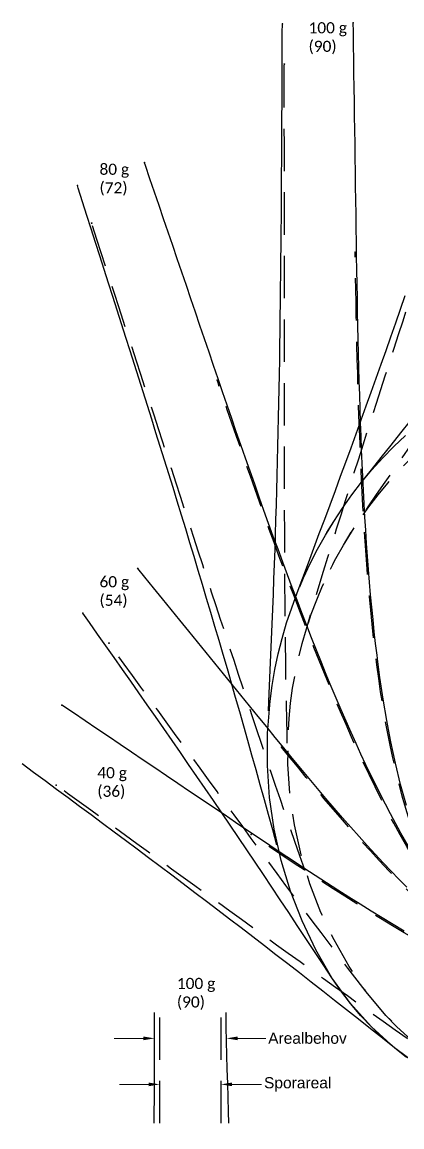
# Model space of a CAD drawing. Header units: millimetres. Extents: x -39.7 to 1.2, y -0.2 to 39.9.
# Drawn here: x -39.72 to -26.06, y 0.03 to 39.77 of the extents above; entities that cross this region are included whole.
import ezdxf
from ezdxf import colors
from ezdxf.entities.mleader import LeaderData, LeaderLine
from ezdxf.math import Vec2, Vec3

# ---------------------------------------------------------------- set-up
doc = ezdxf.new("R2010")
doc.units = ezdxf.units.MM
doc.linetypes.add('DASHEDX2', pattern=[1.5, 1, -0.5])
doc.layers.add('Tekst', color=4, linetype='Continuous')
doc.styles.add('BT standard', font='sanss___.ttf')
doc.styles.add('Legend', font='CALIBRI.TTF')
doc.styles.get("Standard").update_dxf_attribs({"font": 'romans'})

# ---------------------------------------------------------------- blocks, each defined once
blk = doc.blocks.new('*U947')
at = {"color": 2, "lineweight": 0}
blk.add_circle((0, 0), 0.0127, dxfattribs=at)
blk = doc.blocks.new('*U949')
at = {"color": 2, "lineweight": 0}
blk.add_circle((0, 0), 0.0127, dxfattribs=at)
blk = doc.blocks.new('*U951')
at = {"color": 1, "lineweight": 0}
blk.add_circle((0, 0), 0.0127, dxfattribs=at)
blk = doc.blocks.new('*U968')
at = {"color": 2, "lineweight": 0}
blk.add_circle((0, 0), 0.0127, dxfattribs=at)
blk = doc.blocks.new('*U969')
at = {"color": 2, "lineweight": 0}
blk.add_circle((0, 0), 0.0127, dxfattribs=at)
blk = doc.blocks.new('*U970')
at = {"color": 1, "lineweight": 0}
blk.add_circle((0, 0), 0.0127, dxfattribs=at)
blk = doc.blocks.new('*U971')
at = {"color": 1, "lineweight": 0}
blk.add_circle((0, 0), 0.0127, dxfattribs=at)
blk = doc.blocks.new('*U972')
at = {"color": 2, "lineweight": 0}
blk.add_circle((0, 0), 0.0127, dxfattribs=at)
blk = doc.blocks.new('*U974')
at = {"color": 2, "lineweight": 0}
blk.add_circle((0, 0), 0.0127, dxfattribs=at)
blk = doc.blocks.new('*U975')
at = {"color": 2, "lineweight": 0}
blk.add_circle((0, 0), 0.0127, dxfattribs=at)
blk = doc.blocks.new('*U976')
at = {"color": 2, "lineweight": 0}
blk.add_circle((0, 0), 0.0127, dxfattribs=at)
blk = doc.blocks.new('*U977')
at = {"color": 1, "lineweight": 0}
blk.add_circle((0, 0), 0.0127, dxfattribs=at)
blk = doc.blocks.new('*U978')
at = {"color": 1, "lineweight": 0}
blk.add_circle((0, 0), 0.0127, dxfattribs=at)
blk = doc.blocks.new('*U981')
at = {"color": 2, "lineweight": 0}
blk.add_circle((0, 0), 0.0127, dxfattribs=at)
blk = doc.blocks.new('*U982')
at = {"color": 2, "lineweight": 0}
blk.add_circle((0, 0), 0.0127, dxfattribs=at)
blk = doc.blocks.new('*U984')
at = {"color": 1, "lineweight": 0}
blk.add_circle((0, 0), 0.0127, dxfattribs=at)
blk = doc.blocks.new('*U985')
at = {"color": 1, "lineweight": 0}
blk.add_circle((0, 0), 0.0127, dxfattribs=at)
blk = doc.blocks.new('signatur')
at = {"color": 1, "linetype": 'Continuous', "ltscale": 1.524, "flags": 128}
for points in [[(875.573, 75.73), (875.575, 76.108), (875.577, 76.618), (875.579, 77.128), (875.58, 77.638), (875.582, 78.147), (875.583, 78.657), (875.584, 79.166), (875.585, 79.675), (875.585, 79.721)], [(878.256, 75.73), (878.244, 76.155), (878.23, 76.66), (878.215, 77.166), (878.2, 77.672), (878.186, 78.178), (878.171, 78.684), (878.164, 79.191), (878.162, 79.698), (878.162, 79.721)]]:
    blk.add_lwpolyline(points, dxfattribs=at)
at = {"color": 2, "linetype": 'DASHEDX2', "ltscale": 1.524, "flags": 128}
for points in [[(875.773, 75.73), (875.773, 75.732), (875.773, 76.241), (875.773, 76.751), (875.773, 77.26), (875.773, 77.766), (875.773, 78.275), (875.773, 78.784), (875.773, 79.293), (875.773, 79.721)], [(877.974, 75.73), (877.974, 75.732), (877.974, 76.241), (877.974, 76.751), (877.974, 77.26), (877.974, 77.766), (877.974, 78.275), (877.974, 78.784), (877.974, 79.293), (877.974, 79.721)]]:
    blk.add_lwpolyline(points, dxfattribs=at)
at = {"layer": 'Tekst', "insert": (876.387, 80.96), "char_height": 0.4, "attachment_point": 1, "style": 'Legend'}
blk.add_mtext_dynamic_manual_height_columns('100 g \\P(90)', width=2.42155, gutter_width=12.5, heights=[0], dxfattribs=at)
ml = blk.add_multileader_mtext('Standard')
ml.set_content('', color=256)
ml.set_leader_properties(lineweight=9)
ml.build(insert=Vec2(0, 0))
ml.multileader.update_dxf_attribs({"text_right_attachment_type": 6, "dogleg_length": 0.1, "arrow_head_size": 0.4})
ctx = ml.context
ctx.base_point, ctx.char_height, ctx.arrow_head_size, ctx.landing_gap_size, ctx.plane_origin = Vec3(874.047, 79.085), 0.6, 0.4, 0.09, Vec3(875.584, 78.785)
ctx.right_attachment, ctx.text_align_type = 6, 2
notes = []
notes.append((ctx, [(0, (1, 1, 0), (874.327, 78.785), (-1, 0), 0.1, [(0, [(875.584, 78.785)], 0, [])])]))
ctx.mtext.insert, ctx.mtext.alignment, ctx.mtext.flow_direction = Vec3(874.137, 79.385), 3, 5
ml = blk.add_multileader_mtext('Standard')
ml.set_content('Arealbehov', color=256, style='BT standard')
ml.set_leader_properties(lineweight=9)
ml.build(insert=Vec2(0, 0))
ml.multileader.update_dxf_attribs({"text_right_attachment_type": 6, "dogleg_length": 0.1, "arrow_head_size": 0.4})
ctx = ml.context
ctx.base_point, ctx.char_height, ctx.arrow_head_size, ctx.landing_gap_size, ctx.plane_origin = Vec3(879.581, 78.784), 0.4, 0.4, 0.09, Vec3(878.124, 78.784)
ctx.right_attachment = 6
notes.append((ctx, [(0, (1, 1, 0), (879.526, 78.784), (1, 0), 0.0548, [(0, [(878.169, 78.785)], 0, [])])]))
ctx.mtext.insert, ctx.mtext.flow_direction = Vec3(879.671, 78.991), 5
ml = blk.add_multileader_mtext('Standard')
ml.set_content('', color=256)
ml.set_leader_properties(lineweight=9)
ml.build(insert=Vec2(0, 0))
ml.multileader.update_dxf_attribs({"text_right_attachment_type": 6, "dogleg_length": 0.1, "arrow_head_size": 0.4})
ctx = ml.context
ctx.base_point, ctx.char_height, ctx.arrow_head_size, ctx.landing_gap_size, ctx.plane_origin = Vec3(874.237, 77.43), 0.6, 0.4, 0.09, Vec3(875.773, 77.13)
ctx.right_attachment, ctx.text_align_type = 6, 2
notes.append((ctx, [(0, (1, 1, 0), (874.517, 77.13), (-1, 0), 0.1, [(0, [(875.773, 77.13)], 0, [])])]))
ctx.mtext.insert, ctx.mtext.alignment, ctx.mtext.flow_direction = Vec3(874.327, 77.73), 3, 5
ml = blk.add_multileader_mtext('Standard')
ml.set_content('Sporareal', color=256, style='BT standard')
ml.set_leader_properties(lineweight=9)
ml.build(insert=Vec2(0, 0))
ml.multileader.update_dxf_attribs({"text_right_attachment_type": 6, "dogleg_length": 0.1, "arrow_head_size": 0.4})
ctx = ml.context
ctx.base_point, ctx.char_height, ctx.arrow_head_size, ctx.landing_gap_size, ctx.plane_origin = Vec3(879.431, 77.13), 0.4, 0.4, 0.09, Vec3(877.929, 77.13)
ctx.right_attachment = 6
notes.append((ctx, [(0, (1, 1, 0), (879.331, 77.13), (1, 0), 0.1, [(0, [(877.974, 77.13)], 0, [])])]))
ctx.mtext.insert, ctx.mtext.flow_direction = Vec3(879.521, 77.39), 5
for ctx, leaders in notes:
    for number, flags, end, landing, length, lines in leaders:
        leader = LeaderData()
        leader.index, (leader.has_last_leader_line, leader.has_dogleg_vector, leader.attachment_direction) = number, flags
        leader.last_leader_point, leader.dogleg_vector, leader.dogleg_length = Vec3(end), Vec3(landing), length
        for number, points, colour, breaks in lines:
            line = LeaderLine()
            line.index, line.vertices, line.color, line.breaks = number, Vec3.list(points), colors.encode_raw_color(colour), breaks
            leader.lines.append(line)
        ctx.leaders.append(leader)
blk = doc.blocks.new('LV_A')
at = {"color": 1, "linetype": 'Continuous', "ltscale": 1.524, "flags": 128}
for points in [[(-30.728, 15.91), (-30.629, 16.479), (-30.509, 17.043), (-30.368, 17.602), (-30.207, 18.156), (-30.025, 18.703), (-29.826, 19.245), (-29.626, 19.783), (-29.427, 20.316), (-29.23, 20.844), (-29.034, 21.369), (-28.839, 21.89), (-28.647, 22.407), (-28.456, 22.922), (-28.266, 23.434), (-28.078, 23.944), (-27.892, 24.451), (-27.708, 24.956), (-27.525, 25.46), (-27.344, 25.961), (-27.164, 26.462), (-26.985, 26.961), (-26.808, 27.458), (-26.632, 27.955), (-26.457, 28.451), (-26.284, 28.946), (-26.111, 29.44), (-25.94, 29.933)], [(-29.736, 19.457), (-29.6, 19.775), (-29.357, 20.299), (-29.096, 20.813), (-28.815, 21.317), (-28.516, 21.81), (-28.199, 22.291), (-27.864, 22.761), (-27.511, 23.218), (-27.156, 23.667), (-26.802, 24.113), (-26.451, 24.554), (-26.103, 24.992), (-25.757, 25.427)], [(-26.926, 16.754), (-26.957, 16.999), (-27.007, 17.416), (-27.056, 17.843), (-27.101, 18.278), (-27.145, 18.72), (-27.187, 19.169), (-27.226, 19.623), (-27.263, 20.083), (-27.298, 20.548), (-27.331, 21.017), (-27.362, 21.49), (-27.391, 21.966), (-27.418, 22.445), (-27.443, 22.927), (-27.467, 23.411), (-27.489, 23.898), (-27.51, 24.386), (-27.53, 24.877), (-27.548, 25.368), (-27.565, 25.862), (-27.581, 26.356), (-27.595, 26.852), (-27.609, 27.349), (-27.622, 27.847), (-27.634, 28.346), (-27.645, 28.845), (-27.655, 29.345), (-27.665, 29.846), (-27.674, 30.347), (-27.682, 30.849), (-27.69, 31.352), (-27.697, 31.855), (-27.704, 32.358), (-27.712, 32.862), (-27.719, 33.366), (-27.726, 33.87), (-27.734, 34.375), (-27.741, 34.88), (-27.748, 35.385), (-27.756, 35.89), (-27.763, 36.396), (-27.771, 36.902), (-27.778, 37.408), (-27.785, 37.914), (-27.793, 38.42), (-27.8, 38.926), (-27.808, 39.433), (-27.812, 39.737)], [(-30.863, 14.991), (-30.848, 15.332), (-30.824, 15.896), (-30.8, 16.455), (-30.776, 17.011), (-30.752, 17.563), (-30.729, 18.111), (-30.707, 18.656), (-30.685, 19.198), (-30.665, 19.737), (-30.645, 20.274), (-30.626, 20.808), (-30.608, 21.341), (-30.591, 21.871), (-30.575, 22.4), (-30.56, 22.927), (-30.545, 23.452), (-30.532, 23.976), (-30.519, 24.499), (-30.507, 25.021), (-30.496, 25.541), (-30.486, 26.061), (-30.476, 26.579), (-30.467, 27.097), (-30.458, 27.615), (-30.45, 28.131), (-30.442, 28.647), (-30.435, 29.162), (-30.429, 29.677), (-30.423, 30.191), (-30.417, 30.705), (-30.412, 31.218), (-30.407, 31.731), (-30.402, 32.244), (-30.398, 32.756), (-30.394, 33.268), (-30.39, 33.779), (-30.387, 34.291), (-30.383, 34.802), (-30.38, 35.313), (-30.377, 35.824), (-30.375, 36.334), (-30.372, 36.844), (-30.37, 37.355), (-30.368, 37.865), (-30.366, 38.375), (-30.364, 38.884), (-30.363, 39.394), (-30.362, 39.7)], [(-28.757, 21.416), (-28.516, 21.81), (-28.199, 22.291), (-27.864, 22.761), (-27.511, 23.217), (-27.142, 23.66), (-26.756, 24.089), (-26.355, 24.504), (-25.938, 24.903)], [(-27.358, 13.059), (-27.534, 13.436), (-27.712, 13.822), (-27.89, 14.218), (-28.069, 14.622), (-28.247, 15.033), (-28.426, 15.451), (-28.604, 15.875), (-28.782, 16.305), (-28.959, 16.739), (-29.135, 17.178), (-29.311, 17.621), (-29.485, 18.068), (-29.66, 18.518), (-29.833, 18.971), (-30.005, 19.427), (-30.177, 19.885), (-30.348, 20.346), (-30.518, 20.808), (-30.687, 21.272), (-30.856, 21.738), (-31.024, 22.206), (-31.191, 22.675), (-31.358, 23.145), (-31.524, 23.616), (-31.69, 24.089), (-31.855, 24.562), (-32.019, 25.036), (-32.183, 25.512), (-32.347, 25.987), (-32.51, 26.464), (-32.673, 26.941), (-32.836, 27.419), (-32.999, 27.896), (-33.162, 28.375), (-33.325, 28.853), (-33.489, 29.332), (-33.652, 29.811), (-33.815, 30.291), (-33.979, 30.77), (-34.143, 31.25), (-34.306, 31.73), (-34.47, 32.21), (-34.634, 32.691), (-34.797, 33.171), (-34.961, 33.652), (-35.125, 34.133), (-35.289, 34.613), (-35.322, 34.71)], [(-30.556, 10.171), (-30.709, 10.719), (-30.86, 11.263), (-31.01, 11.802), (-31.158, 12.338), (-31.307, 12.87), (-31.454, 13.398), (-31.602, 13.924), (-31.749, 14.446), (-31.897, 14.965), (-32.044, 15.482), (-32.192, 15.997), (-32.34, 16.509), (-32.488, 17.019), (-32.637, 17.527), (-32.786, 18.034), (-32.935, 18.538), (-33.085, 19.042), (-33.235, 19.543), (-33.385, 20.044), (-33.536, 20.543), (-33.687, 21.042), (-33.839, 21.539), (-33.991, 22.035), (-34.143, 22.531), (-34.295, 23.025), (-34.448, 23.519), (-34.601, 24.012), (-34.755, 24.505), (-34.908, 24.997), (-35.062, 25.488), (-35.216, 25.979), (-35.371, 26.47), (-35.525, 26.96), (-35.68, 27.449), (-35.835, 27.939), (-35.99, 28.428), (-36.145, 28.916), (-36.3, 29.405), (-36.456, 29.893), (-36.612, 30.38), (-36.767, 30.868), (-36.923, 31.355), (-37.079, 31.842), (-37.235, 32.329), (-37.392, 32.816), (-37.548, 33.303), (-37.704, 33.789), (-37.736, 33.887)], [(-25.89, 8.651), (-26.174, 8.942), (-26.452, 9.232), (-26.733, 9.53), (-27.019, 9.837), (-27.309, 10.154), (-27.602, 10.478), (-27.897, 10.81), (-28.195, 11.149), (-28.494, 11.494), (-28.795, 11.844), (-29.097, 12.2), (-29.4, 12.56), (-29.703, 12.925), (-30.007, 13.293), (-30.311, 13.665), (-30.616, 14.04), (-30.923, 14.417), (-31.231, 14.795), (-31.54, 15.175), (-31.85, 15.556), (-32.162, 15.938), (-32.474, 16.322), (-32.787, 16.706), (-33.1, 17.091), (-33.415, 17.478), (-33.73, 17.864), (-34.045, 18.252), (-34.361, 18.64), (-34.678, 19.029), (-34.994, 19.418), (-35.312, 19.808), (-35.566, 20.12)], [(-25.891, 2.535), (-26.329, 2.876), (-26.753, 3.24), (-27.159, 3.627), (-27.547, 4.038), (-27.914, 4.47), (-28.259, 4.924), (-28.582, 5.398), (-28.897, 5.874), (-29.21, 6.346), (-29.52, 6.814), (-29.828, 7.279), (-30.134, 7.74), (-30.439, 8.199), (-30.742, 8.654), (-31.044, 9.106), (-31.344, 9.556), (-31.645, 10.003), (-31.944, 10.447), (-32.243, 10.889), (-32.542, 11.33), (-32.84, 11.768), (-33.138, 12.204), (-33.436, 12.638), (-33.734, 13.071), (-34.031, 13.503), (-34.329, 13.933), (-34.626, 14.361), (-34.924, 14.789), (-35.221, 15.215), (-35.519, 15.64), (-35.816, 16.065), (-36.114, 16.488), (-36.412, 16.911), (-36.709, 17.333), (-37.007, 17.754), (-37.305, 18.174), (-37.543, 18.51)], [(-25.898, 11.592), (-26.108, 12.348), (-26.294, 13.11), (-26.459, 13.876), (-26.606, 14.647), (-26.736, 15.421), (-26.851, 16.197), (-26.926, 16.754)], [(-25.439, 2.217), (-26.329, 2.876), (-27.159, 3.627), (-27.914, 4.47), (-28.58, 5.4), (-29.153, 6.4), (-29.648, 7.441), (-30.065, 8.516), (-30.4, 9.619), (-30.652, 10.745), (-30.819, 11.886), (-30.9, 13.036), (-30.896, 14.189), (-30.805, 15.339), (-30.728, 15.91)], [(-25.979, 7.074), (-26.371, 7.309), (-26.766, 7.549), (-27.163, 7.794), (-27.563, 8.044), (-27.965, 8.297), (-28.368, 8.553), (-28.773, 8.813), (-29.179, 9.076), (-29.586, 9.342), (-29.995, 9.611), (-30.403, 9.882), (-30.813, 10.155), (-31.223, 10.43), (-31.634, 10.707), (-32.045, 10.985), (-32.458, 11.263), (-32.871, 11.542), (-33.286, 11.821), (-33.701, 12.101), (-34.116, 12.382), (-34.532, 12.663), (-34.949, 12.944), (-35.366, 13.225), (-35.784, 13.507), (-36.202, 13.789), (-36.621, 14.072), (-37.04, 14.354), (-37.459, 14.637), (-37.878, 14.92), (-38.298, 15.203)], [(-25.891, 2.535), (-26.33, 2.875), (-26.765, 3.22), (-27.197, 3.563), (-27.627, 3.903), (-28.055, 4.241), (-28.481, 4.577), (-28.905, 4.91), (-29.328, 5.241), (-29.75, 5.57), (-30.171, 5.897), (-30.591, 6.222), (-31.01, 6.546), (-31.429, 6.868), (-31.846, 7.188), (-32.263, 7.507), (-32.68, 7.825), (-33.096, 8.141), (-33.512, 8.456), (-33.928, 8.771), (-34.343, 9.084), (-34.758, 9.396), (-35.172, 9.707), (-35.587, 10.018), (-36.001, 10.328), (-36.415, 10.637), (-36.829, 10.945), (-37.243, 11.253), (-37.657, 11.56), (-38.07, 11.867), (-38.484, 12.173), (-38.897, 12.479), (-39.311, 12.784), (-39.724, 13.089)], [(-25.709, 9.919), (-26.1, 10.601), (-26.475, 11.291), (-26.835, 11.988), (-27.183, 12.694), (-27.358, 13.059)]]:
    blk.add_lwpolyline(points, dxfattribs=at)
at = {"color": 2, "linetype": 'DASHEDX2', "ltscale": 1.524, "flags": 128}
for points in [[(-29.426, 18.16), (-29.32, 18.472), (-29.126, 18.986), (-28.914, 19.492), (-28.683, 19.99), (-28.433, 20.479), (-28.165, 20.959), (-27.88, 21.428), (-27.578, 21.885), (-27.274, 22.332), (-26.97, 22.776), (-26.665, 23.218), (-26.359, 23.657), (-26.053, 24.094), (-25.747, 24.53), (-25.441, 24.963), (-25.136, 25.395), (-24.83, 25.826), (-24.524, 26.254), (-24.219, 26.682), (-23.913, 27.108), (-23.608, 27.533), (-23.304, 27.957), (-22.999, 28.38), (-22.695, 28.803), (-22.391, 29.224), (-22.087, 29.644), (-21.784, 30.064), (-21.481, 30.483), (-21.178, 30.902), (-20.875, 31.32), (-20.573, 31.738), (-20.27, 32.155), (-19.968, 32.571), (-19.667, 32.987), (-19.365, 33.403), (-19.064, 33.819), (-18.762, 34.234), (-18.461, 34.649), (-18.16, 35.063), (-17.859, 35.478), (-17.559, 35.892), (-17.258, 36.306), (-16.958, 36.719), (-16.657, 37.133), (-16.357, 37.546), (-16.057, 37.96), (-15.757, 38.373), (-15.577, 38.62)], [(-30.183, 13.833), (-30.192, 14.156), (-30.205, 14.693), (-30.216, 15.228), (-30.226, 15.762), (-30.235, 16.294), (-30.242, 16.824), (-30.249, 17.354), (-30.255, 17.882), (-30.259, 18.408), (-30.264, 18.934), (-30.267, 19.458), (-30.271, 19.981), (-30.273, 20.503), (-30.276, 21.024), (-30.278, 21.544), (-30.28, 22.064), (-30.281, 22.583), (-30.282, 23.1), (-30.284, 23.618), (-30.285, 24.134), (-30.285, 24.65), (-30.286, 25.166), (-30.287, 25.68), (-30.287, 26.195), (-30.288, 26.709), (-30.288, 27.222), (-30.289, 27.736), (-30.289, 28.248), (-30.289, 28.761), (-30.289, 29.273), (-30.29, 29.785), (-30.29, 30.297), (-30.29, 30.808), (-30.29, 31.319), (-30.29, 31.83), (-30.29, 32.341), (-30.29, 32.851), (-30.29, 33.362), (-30.29, 33.872), (-30.29, 34.382), (-30.29, 34.892), (-30.29, 35.401), (-30.291, 35.911), (-30.291, 36.421), (-30.291, 36.93), (-30.291, 37.44), (-30.291, 37.949), (-30.291, 38.254)], [(-30.121, 14.724), (-30.067, 15.27), (-29.992, 15.814), (-29.898, 16.355), (-29.783, 16.892), (-29.648, 17.424), (-29.498, 17.949), (-29.346, 18.469), (-29.192, 18.986), (-29.038, 19.501), (-28.882, 20.015), (-28.725, 20.526), (-28.568, 21.036), (-28.41, 21.544), (-28.252, 22.051), (-28.093, 22.556), (-27.934, 23.059), (-27.775, 23.562), (-27.616, 24.063), (-27.457, 24.563), (-27.297, 25.062), (-27.138, 25.559), (-26.978, 26.056), (-26.819, 26.552), (-26.659, 27.048), (-26.5, 27.542), (-26.341, 28.036), (-26.181, 28.529), (-26.022, 29.022), (-25.863, 29.514), (-25.704, 30.006), (-25.545, 30.497), (-25.386, 30.988), (-25.227, 31.478), (-25.068, 31.968), (-24.909, 32.457), (-24.75, 32.947), (-24.592, 33.436), (-24.433, 33.924), (-24.274, 34.413), (-24.116, 34.901), (-23.958, 35.389), (-23.799, 35.877), (-23.641, 36.365), (-23.482, 36.852), (-23.324, 37.339), (-23.166, 37.827), (-23.008, 38.314), (-22.976, 38.411)], [(-28.634, 20.089), (-28.433, 20.479), (-28.165, 20.959), (-27.88, 21.428), (-27.577, 21.886), (-27.257, 22.333), (-26.921, 22.767), (-26.569, 23.188), (-26.202, 23.596), (-25.819, 23.99), (-25.422, 24.369), (-25.012, 24.734), (-24.587, 25.082), (-24.158, 25.417), (-23.729, 25.748), (-23.301, 26.076), (-22.872, 26.401), (-22.444, 26.725), (-22.017, 27.047), (-21.59, 27.366), (-21.164, 27.684), (-20.738, 28.001), (-20.313, 28.316), (-19.888, 28.63), (-19.464, 28.943), (-19.041, 29.255), (-18.618, 29.565), (-18.196, 29.875), (-17.774, 30.184), (-17.353, 30.492), (-16.932, 30.8), (-16.512, 31.107), (-16.093, 31.413), (-15.673, 31.719), (-15.254, 32.024), (-14.836, 32.329), (-14.418, 32.634), (-14, 32.938), (-13.583, 33.242), (-13.165, 33.546), (-12.749, 33.849), (-12.332, 34.152), (-11.916, 34.455), (-11.5, 34.758), (-11.084, 35.06), (-10.668, 35.362), (-10.253, 35.664), (-9.837, 35.966), (-9.671, 36.087)], [(-29.553, 9.279), (-29.733, 9.788), (-29.911, 10.295), (-30.087, 10.801), (-30.261, 11.307), (-30.433, 11.811), (-30.604, 12.314), (-30.774, 12.817), (-30.942, 13.318), (-31.11, 13.818), (-31.276, 14.317), (-31.442, 14.816), (-31.606, 15.313), (-31.771, 15.81), (-31.934, 16.306), (-32.097, 16.801), (-32.259, 17.296), (-32.421, 17.789), (-32.583, 18.283), (-32.744, 18.775), (-32.905, 19.267), (-33.065, 19.759), (-33.226, 20.25), (-33.386, 20.741), (-33.546, 21.231), (-33.705, 21.721), (-33.865, 22.21), (-34.024, 22.699), (-34.183, 23.188), (-34.342, 23.676), (-34.501, 24.165), (-34.66, 24.653), (-34.818, 25.14), (-34.977, 25.628), (-35.135, 26.115), (-35.294, 26.602), (-35.452, 27.089), (-35.61, 27.576), (-35.768, 28.063), (-35.926, 28.549), (-36.085, 29.035), (-36.243, 29.522), (-36.401, 30.008), (-36.558, 30.494), (-36.716, 30.98), (-36.874, 31.465), (-37.032, 31.951), (-37.19, 32.437), (-37.221, 32.534)], [(-24.866, 8.798), (-24.976, 9.021), (-25.154, 9.402), (-25.324, 9.798), (-25.485, 10.205), (-25.638, 10.623), (-25.783, 11.051), (-25.919, 11.487), (-26.048, 11.931), (-26.169, 12.382), (-26.282, 12.839), (-26.388, 13.301), (-26.488, 13.768), (-26.581, 14.24), (-26.668, 14.715), (-26.75, 15.194), (-26.826, 15.675), (-26.897, 16.16), (-26.963, 16.646), (-27.024, 17.135), (-27.082, 17.626), (-27.135, 18.118), (-27.185, 18.612), (-27.231, 19.107), (-27.274, 19.603), (-27.314, 20.101), (-27.352, 20.599), (-27.386, 21.099), (-27.419, 21.599), (-27.449, 22.1), (-27.476, 22.601), (-27.502, 23.103), (-27.526, 23.606), (-27.549, 24.109), (-27.569, 24.612), (-27.589, 25.116), (-27.607, 25.621), (-27.623, 26.125), (-27.639, 26.63), (-27.653, 27.135), (-27.667, 27.64), (-27.679, 28.146), (-27.691, 28.652), (-27.701, 29.158), (-27.711, 29.664), (-27.72, 30.17), (-27.729, 30.677), (-27.737, 31.183), (-27.742, 31.487)], [(-22.943, 6.128), (-23.233, 6.427), (-23.519, 6.743), (-23.802, 7.074), (-24.08, 7.418), (-24.353, 7.775), (-24.621, 8.143), (-24.884, 8.521), (-25.142, 8.909), (-25.395, 9.305), (-25.642, 9.709), (-25.885, 10.12), (-26.122, 10.538), (-26.355, 10.961), (-26.583, 11.39), (-26.807, 11.823), (-27.027, 12.261), (-27.243, 12.702), (-27.455, 13.148), (-27.663, 13.596), (-27.869, 14.048), (-28.071, 14.502), (-28.27, 14.959), (-28.466, 15.418), (-28.66, 15.879), (-28.851, 16.342), (-29.04, 16.807), (-29.226, 17.273), (-29.411, 17.74), (-29.594, 18.209), (-29.775, 18.68), (-29.955, 19.151), (-30.132, 19.623), (-30.309, 20.097), (-30.484, 20.571), (-30.658, 21.046), (-30.831, 21.521), (-31.002, 21.998), (-31.173, 22.475), (-31.343, 22.952), (-31.512, 23.43), (-31.68, 23.909), (-31.847, 24.388), (-32.014, 24.867), (-32.18, 25.347), (-32.345, 25.827), (-32.51, 26.308), (-32.674, 26.789), (-32.707, 26.885)], [(-19.382, 0.321), (-19.589, 0.359), (-20.106, 0.466), (-20.62, 0.59), (-21.132, 0.732), (-21.64, 0.894), (-22.143, 1.075), (-22.641, 1.276), (-23.131, 1.497), (-23.613, 1.74), (-24.086, 2.004), (-24.548, 2.289), (-24.997, 2.596), (-25.433, 2.925), (-25.853, 3.276), (-26.256, 3.649), (-26.641, 4.042), (-27.004, 4.457), (-27.344, 4.887), (-27.674, 5.314), (-28.001, 5.742), (-28.325, 6.169), (-28.648, 6.595), (-28.968, 7.022), (-29.287, 7.447), (-29.604, 7.873), (-29.92, 8.297), (-30.234, 8.721), (-30.547, 9.145), (-30.859, 9.567), (-31.17, 9.99), (-31.48, 10.411), (-31.788, 10.832), (-32.097, 11.253), (-32.404, 11.673), (-32.711, 12.092), (-33.017, 12.511), (-33.322, 12.93), (-33.627, 13.348), (-33.932, 13.766), (-34.236, 14.183), (-34.54, 14.6), (-34.843, 15.017), (-35.146, 15.433), (-35.449, 15.849), (-35.752, 16.265), (-36.054, 16.681), (-36.356, 17.096), (-36.598, 17.428)], [(-15.967, 0.034), (-16.998, 0.059), (-18.033, 0.135), (-19.071, 0.268), (-20.106, 0.466), (-21.132, 0.732), (-22.143, 1.075), (-23.131, 1.497), (-24.086, 2.004), (-24.997, 2.596), (-25.853, 3.276), (-26.641, 4.042), (-27.346, 4.891), (-27.961, 5.803), (-28.504, 6.757), (-28.975, 7.749), (-29.37, 8.773), (-29.687, 9.824), (-29.926, 10.896), (-30.084, 11.983), (-30.16, 13.078), (-30.154, 14.176), (-30.121, 14.724)], [(-12.464, 2.525), (-12.66, 2.532), (-13.146, 2.555), (-13.628, 2.584), (-14.106, 2.62), (-14.579, 2.662), (-15.046, 2.713), (-15.508, 2.772), (-15.964, 2.839), (-16.413, 2.916), (-16.855, 3.003), (-17.289, 3.099), (-17.715, 3.206), (-18.132, 3.323), (-18.54, 3.45), (-18.938, 3.588), (-19.325, 3.737), (-19.7, 3.896), (-20.065, 4.065), (-20.431, 4.251), (-20.8, 4.454), (-21.17, 4.673), (-21.541, 4.907), (-21.911, 5.154), (-22.28, 5.414), (-22.648, 5.686), (-23.014, 5.97), (-23.378, 6.263), (-23.739, 6.566), (-24.098, 6.877), (-24.454, 7.196), (-24.807, 7.523), (-25.158, 7.856), (-25.506, 8.195), (-25.852, 8.541), (-26.194, 8.891), (-26.535, 9.246), (-26.873, 9.606), (-27.208, 9.969), (-27.542, 10.337), (-27.873, 10.707), (-28.202, 11.081), (-28.53, 11.458), (-28.855, 11.838), (-29.179, 12.22), (-29.502, 12.604), (-29.822, 12.99), (-30.142, 13.378), (-30.396, 13.69)], [(-17.411, 0.083), (-17.515, 0.09), (-18.033, 0.135), (-18.552, 0.194), (-19.071, 0.268), (-19.589, 0.359), (-20.106, 0.466), (-20.62, 0.59), (-21.132, 0.732), (-21.64, 0.894), (-22.143, 1.075), (-22.641, 1.276), (-23.131, 1.497), (-23.613, 1.74), (-24.086, 2.004), (-24.548, 2.289), (-24.996, 2.594), (-25.434, 2.901), (-25.869, 3.208), (-26.303, 3.515), (-26.736, 3.822), (-27.167, 4.129), (-27.596, 4.435), (-28.024, 4.742), (-28.451, 5.048), (-28.877, 5.354), (-29.302, 5.659), (-29.725, 5.965), (-30.148, 6.27), (-30.571, 6.574), (-30.992, 6.879), (-31.413, 7.183), (-31.833, 7.487), (-32.253, 7.791), (-32.672, 8.095), (-33.09, 8.398), (-33.508, 8.701), (-33.926, 9.004), (-34.344, 9.307), (-34.761, 9.609), (-35.177, 9.911), (-35.594, 10.214), (-36.01, 10.516), (-36.425, 10.817), (-36.841, 11.119), (-37.256, 11.421), (-37.672, 11.722), (-38.086, 12.024), (-38.501, 12.325)], [(-10.58, 2.487), (-10.681, 2.488), (-11.18, 2.494), (-11.677, 2.502), (-12.17, 2.515), (-12.66, 2.532), (-13.146, 2.555), (-13.628, 2.584), (-14.106, 2.62), (-14.579, 2.662), (-15.046, 2.713), (-15.508, 2.772), (-15.964, 2.839), (-16.413, 2.916), (-16.855, 3.003), (-17.289, 3.099), (-17.716, 3.206), (-18.145, 3.326), (-18.577, 3.458), (-19.012, 3.602), (-19.448, 3.758), (-19.885, 3.923), (-20.323, 4.099), (-20.761, 4.284), (-21.2, 4.477), (-21.637, 4.678), (-22.075, 4.886), (-22.512, 5.101), (-22.948, 5.323), (-23.383, 5.55), (-23.817, 5.782), (-24.251, 6.02), (-24.683, 6.262), (-25.115, 6.509), (-25.545, 6.759), (-25.975, 7.013), (-26.403, 7.27), (-26.831, 7.531), (-27.258, 7.794), (-27.684, 8.061), (-28.109, 8.329), (-28.534, 8.6), (-28.958, 8.873), (-29.381, 9.148), (-29.803, 9.425), (-30.225, 9.703), (-30.646, 9.983), (-31.067, 10.265), (-31.487, 10.548)]]:
    blk.add_lwpolyline(points, dxfattribs=at)
for name, p in [('*U971', (-27.812, 39.737)), ('*U970', (-30.362, 39.7)), ('*U968', (-30.291, 38.254)), ('*U978', (-35.322, 34.71)), ('*U977', (-37.736, 33.887)), ('*U975', (-37.221, 32.534)), ('*U969', (-27.742, 31.487)), ('*U976', (-32.707, 26.885)), ('*U985', (-35.566, 20.12)), ('*U984', (-37.543, 18.51)), ('*U981', (-36.598, 17.428)), ('*U951', (-38.298, 15.203)), ('*U982', (-30.396, 13.69)), ('*U947', (-38.501, 12.325)), ('*U949', (-31.487, 10.548)), ('*U972', (-29.553, 9.279)), ('*U974', (-29.553, 9.279)), ('signatur', (-910.543, -75.567))]:
    blk.add_blockref(name, p)
at = {"layer": 'Tekst', "char_height": 0.4, "attachment_point": 1, "style": 'Legend'}
for s, insert in [('100 g \\P(90)', (-29.42, 39.761)), ('80 g \\P(72)', (-36.94, 34.674)), ('60 g \\P(54)', (-36.94, 19.84)), ('40 g \\P(36)', (-37.019, 12.972))]:
    blk.add_mtext_dynamic_manual_height_columns(s, width=2.42155, gutter_width=12.5, heights=[0], dxfattribs=dict(at, insert=insert))

msp = doc.modelspace()

# ---------------------------------------------------------------- block references
msp.add_blockref('LV_A', (0, 0))

doc.saveas('drawing.dxf')
